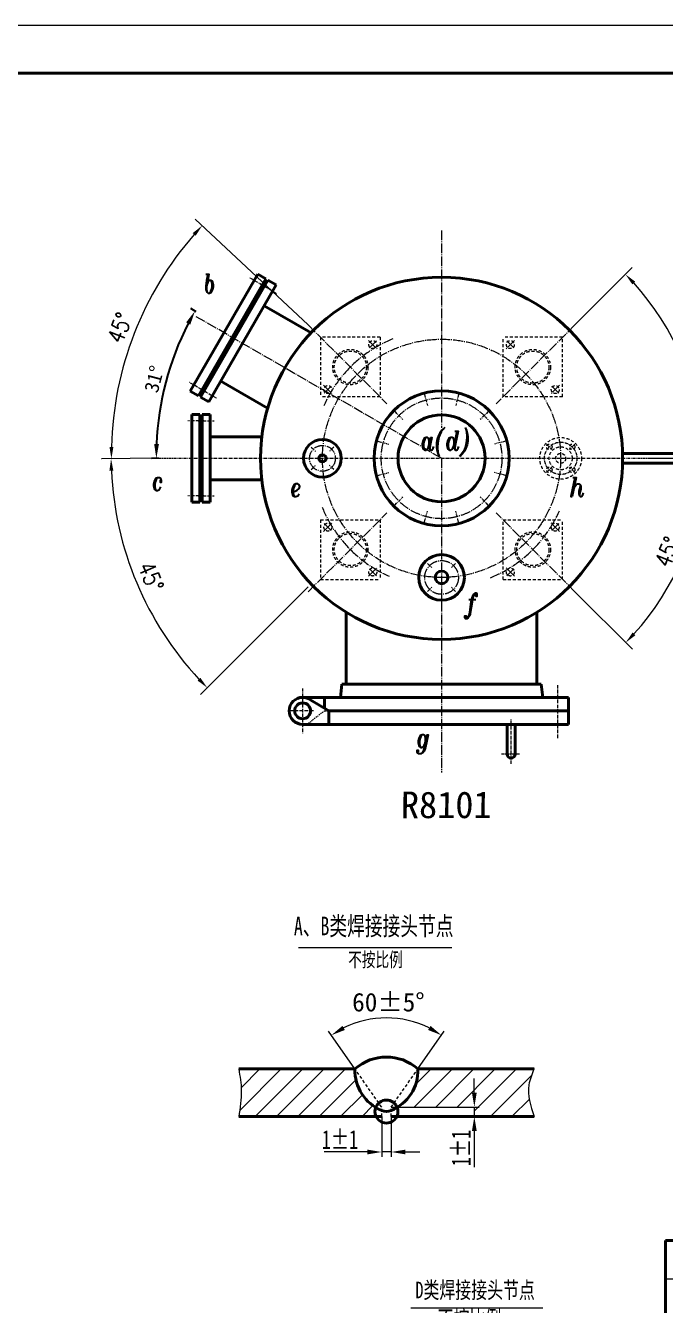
# Model space of a CAD drawing. Extents: x 588 to 10164, y -1551 to 4163.
# Drawn here: x 6272 to 7884, y 940 to 4163 of the extents above; entities that cross this region are included whole.
import ezdxf
from ezdxf.enums import TextEntityAlignment as Align

# ---------------------------------------------------------------- set-up
doc = ezdxf.new("R2010")
doc.units = 0
doc.header["$LTSCALE"] = 10
doc.header["$PDMODE"] = 1
for name, pattern in [('JXX-L', [2.9499999999999997, 1.9, -0.25, 0.15, -0.25, 0.15, -0.25]), ('XX-L', [1.25, 0.75, -0.5]), ('XX-S', [0.5, 0.3, -0.2]), ('ZXX-L', [3.28, 2.5, -0.3, 0.18, -0.3]), ('ZXX-S', [1.2699999999999998, 0.75, -0.2, 0.12, -0.2])]:
    doc.linetypes.add(name, pattern=pattern)
doc.layers.get('Defpoints').update_dxf_attribs({"linetype": 'CONTINUOUS'})
for name, color, linetype, lineweight in [('A 粗实线', 1, 'CONTINUOUS', 40), ('B 细实线', 7, 'CONTINUOUS', 18), ('C 文 字', 2, 'CONTINUOUS', 20), ('D 短中心线', 3, 'ZXX-S', 18), ('E 长中心线', 3, 'ZXX-L', 18), ('F 短虚线', 6, 'XX-S', 20), ('G 长虚线', 6, 'XX-L', 20), ('I 长双点线', 3, 'JXX-L', 18), ('J 标注尺寸', 2, 'CONTINUOUS', 18)]:
    doc.layers.add(name, color=color, linetype=linetype, lineweight=lineweight)
doc.styles.add('ITALICT', font='ITALICT.shx', dxfattribs={"width": 0.7})
doc.styles.get("Standard").update_dxf_attribs({"font": 'SIMFANG.TTF'})
doc.styles.add('style2', font='SIMFANG.TTF', dxfattribs={"width": 0.7})
doc.styles.add('TH_GBDIM', font='romans.shx', dxfattribs={"width": 0.8, "bigfont": 'gbcbig.shx'})
doc.styles.add('标题中文', font='SIMFANG.TTF', dxfattribs={"width": 0.7})
doc.dimstyles.new('MaRu', dxfattribs={"dimscale": 12, "dimtxt": 3.5, "dimasz": 2.5, "dimexe": 2, "dimexo": 0, "dimgap": 1.5, "dimtad": 1, "dimdec": 1, "dimzin": 0, "dimdsep": 46, "dimtxsty": 'TH_GBDIM', "dimcen": 2.5, "dimclrd": 130, "dimclre": 130, "dimclrt": 3, "dimadec": 0, "dimazin": 0, "dimtfac": 0.714286, "dimtdec": 1, "dimtmove": 0, "dimatfit": 3, "dimfxl": 0, "dimtolj": 1, "dimtzin": 0, "dimlwd": -1, "dimlwe": -1, "dimarcsym": 0})
doc.dimstyles.new('通用标注4.0', dxfattribs={"dimscale": 12, "dimtxt": 3, "dimasz": 3, "dimexe": 1, "dimexo": 0, "dimgap": 1, "dimtad": 1, "dimdec": 0, "dimzin": 0, "dimdsep": 46, "dimtxsty": 'Standard', "dimcen": 0, "dimadec": 0, "dimazin": 0, "dimtfac": 0.375, "dimtdec": 0, "dimtmove": 2, "dimatfit": 3, "dimfxl": 0, "dimtzin": 0, "dimarcsym": 0})

# ---------------------------------------------------------------- blocks, each defined once
blk = doc.blocks.new('*D23')
at = {"layer": 'Defpoints', "color": 0}
for p in [(3237.529882554551, 4833.701037508146), (3244.866875172898, 4832.923096402701), (3234.866875172898, 4816.319008281709), (3242.866875172898, 4808.319008281709), (3244.866875172898, 4806.319008281708)]:
    blk.add_point(p, dxfattribs=at)
at = {"layer": 'J 标注尺寸', "color": 0, "lineweight": -2}
for p, q in [((3244.866875172898, 4832.923096402701), (3244.866875172899, 4835.666970911132)), ((3234.866875172898, 4816.319008281709), (3224.114731783625, 4827.071151670984))]:
    blk.add_line(p, q, dxfattribs=at)
for start, end in [(89.99999999999905, 134.9999999999966), (77.86737145388587, 83.93368572694246), (141.0663142730532, 147.1326285461097)]:
    blk.add_arc((3244.866875172898, 4806.319008281709), 28.34796262942333, start, end, dxfattribs=at)
at = {"layer": 'J 标注尺寸', "color": 0}
for points in [[(3247.836215487091, 4834.008929804123), (3247.889129342651, 4835.00752888478), (3244.866875172899, 4834.666970911132)], [(3222.443971294357, 4824.46779932445), (3223.187503222061, 4823.799098888917), (3224.821838564812, 4826.364044889798)]]:
    blk.add_solid(points, dxfattribs=at)
at = {"layer": 'J 标注尺寸', "color": 0, "insert": (3232.870529236219, 4835.280749340962), "char_height": 4, "attachment_point": 5, "rotation": 22.499999999999368, "style": 'style2'}
blk.add_mtext('{\\f仿宋_GB2312|b0|i0|c134|p49;50°±5°}', dxfattribs=at)
blk = doc.blocks.new('*D22')
at = {"layer": 'Defpoints', "color": 0}
for p in [(3244.866875172898, 4823.321083663805), (3258.347866930999, 4823.321083663805), (3234.866875172899, 4816.319008281709)]:
    blk.add_point(p, dxfattribs=at)
at = {"layer": 'J 标注尺寸', "color": 0, "lineweight": -2}
for p, q in [((3258.347866930999, 4826.321083663805), (3258.347866930999, 4829.321083663805)), ((3244.866875172898, 4823.321083663805), (3259.347866930999, 4823.321083663805)), ((3258.347866930999, 4816.319008281709), (3258.347866930999, 4823.321083663805)), ((3234.866875172899, 4816.319008281709), (3259.347866930999, 4816.319008281709)), ((3258.347866930999, 4813.319008281709), (3258.347866930999, 4810.319008281709))]:
    blk.add_line(p, q, dxfattribs=at)
at = {"layer": 'J 标注尺寸', "color": 0}
for points in [[(3257.847866930999, 4826.321083663805), (3258.847866930999, 4826.321083663805), (3258.347866930999, 4823.321083663805)], [(3257.847866930999, 4813.319008281709), (3258.847866930999, 4813.319008281709), (3258.347866930999, 4816.319008281709)]]:
    blk.add_solid(points, dxfattribs=at)
at = {"layer": 'J 标注尺寸', "color": 0, "insert": (3255.347866930998, 4819.820045972758), "char_height": 4, "attachment_point": 5, "rotation": 90, "style": 'style2'}
blk.add_mtext('6', dxfattribs=at)
blk = doc.blocks.new('*D65')
at = {"layer": 'C 文 字', "color": 0, "lineweight": -2}
for p, q in [((6702.107410274001, 3442.671728508459), (6688.547117051244, 3450.500767450908)), ((6607.106498584224, 3073.450115252414), (6589.512319073952, 3073.27203268568))]:
    blk.add_line(p, q, dxfattribs=at)
blk.add_arc((7328.962953848635, 3080.756511682636), 727.4885115365461, 152.835589217325, 177.7443202382138, dxfattribs=at)
at = {"layer": 'C 文 字', "color": 0}
for points in [[(6676.447542675096, 3415.758544692696), (6686.985121905953, 3410.017514823985), (6698.939421896657, 3444.500767450908)], [(6608.037502875437, 3109.301897204028), (6596.038785995323, 3109.477377205371), (6601.511704431352, 3073.393486564358)]]:
    blk.add_solid(points, dxfattribs=at)
at = {"layer": 'Defpoints', "color": 0}
for p in [(6702.107410274001, 3442.671728508459), (6644.511811387563, 3327.26445881902), (6607.106498584224, 3073.450115252414), (7319.969586435053, 3085.948834779788), (7841.953452145975, 3085.948834779788)]:
    blk.add_point(p, dxfattribs=at)
at = {"layer": 'C 文 字', "color": 0, "insert": (6596.302455180165, 3273.103694663624), "char_height": 36, "attachment_point": 5, "rotation": 75.28995472776943}
blk.add_mtext('31°', dxfattribs=at)
blk = doc.blocks.new('*D102')
at = {"layer": 'Defpoints', "color": 0}
for p in [(7655.78219327762, 3409.261441622379), (7952.879643228677, 3243.036573379183), (7457.472264804685, 3210.951513149445), (6606.979990607369, 3073.44883477979), (7841.953452145978, 3073.448834779789)]:
    blk.add_point(p, dxfattribs=at)
at = {"layer": 'J 标注尺寸', "color": 130}
for p, q in [((7655.78219327762, 3409.261441622379), (7800.262467377762, 3553.741715722521)), ((7841.953452145978, 3073.448834779789), (7999.206292575486, 3073.448834779789))]:
    blk.add_line(p, q, dxfattribs=at)
blk.add_arc((7319.969586435031, 3073.44883477979), 655.2367061404561, 2.623515347329048, 42.376484652671, dxfattribs=at)
for points in [[(7800.398381186283, 3511.624215589844), (7807.629470253753, 3518.531555953421), (7783.291904629285, 3536.771152974044)], [(7979.518207526728, 3103.555435209816), (7969.520828200707, 3103.326510305892), (7975.206292575487, 3073.448834779789)]]:
    blk.add_solid(points, dxfattribs=at)
at = {"layer": 'J 标注尺寸', "color": 3, "insert": (7962.43060397368, 3339.564901540318), "char_height": 42, "attachment_point": 5, "rotation": 292.5000000000001, "style": 'TH_GBDIM'}
blk.add_mtext('\\A1;45°', dxfattribs=at)
blk = doc.blocks.new('*D103')
at = {"layer": 'Defpoints', "color": 0}
for p in [(6606.97999060737, 3073.44883477979), (7841.953452145978, 3073.44883477979), (7457.472264804715, 2935.946156410167), (7888.165374598588, 2745.400843531184), (7655.782193277648, 2737.636227937234)]:
    blk.add_point(p, dxfattribs=at)
at = {"layer": 'J 标注尺寸', "color": 130}
for p, q in [((7841.953452145978, 3073.44883477979), (8000.065568932304, 3073.448834779788)), ((7655.782193277648, 2737.636227937234), (7800.870067516598, 2592.548353698283))]:
    blk.add_line(p, q, dxfattribs=at)
blk.add_arc((7319.969586435092, 3073.44883477979), 656.0959824972127, 317.6200787801921, 357.3799212198079, dxfattribs=at)
for points in [[(7970.381000582778, 3043.570988761718), (7980.378386769695, 3043.342363676361), (7976.065568932303, 3073.448834779789)], [(7808.237617381793, 2627.757783582749), (7801.006735466679, 2634.665340801454), (7783.899504768121, 2609.518916446761)]]:
    blk.add_solid(points, dxfattribs=at)
at = {"layer": 'J 标注尺寸', "color": 3, "insert": (7889.02200024178, 2837.739607279912), "char_height": 42, "attachment_point": 5, "rotation": 67.50000000000013, "style": 'TH_GBDIM'}
blk.add_mtext('\\A1;45°', dxfattribs=at)
blk = doc.blocks.new('*D104')
at = {"layer": 'Defpoints', "color": 0}
for p in [(6591.236070040129, 3485.560301230164), (6984.156979592473, 3409.26144162235), (7182.466908065408, 3223.451513149417), (6606.979990607369, 3073.448834779789), (7841.953452145977, 3085.948834779789)]:
    blk.add_point(p, dxfattribs=at)
at = {"layer": 'J 标注尺寸', "color": 130}
for p, q in [((6984.156979592473, 3409.26144162235), (6699.47082590557, 3676.003073073331)), ((6606.979990607369, 3073.448834779789), (6464.247199050299, 3072.004139853116))]:
    blk.add_line(p, q, dxfattribs=at)
blk.add_arc((7334.699467819538, 3080.814574812631), 846.496855806896, 138.8945362392011, 178.5492304977408, dxfattribs=at)
for points in [[(6693.154831582038, 3640.694960299451), (6700.572155284095, 3633.988000548648), (6716.984372685476, 3659.593451530222)], [(6493.47381381015, 3102.208183213791), (6483.474102585016, 3102.284179357954), (6488.245969765096, 3072.24704761047)]]:
    blk.add_solid(points, dxfattribs=at)
at = {"layer": 'J 标注尺寸', "color": 3, "insert": (6509.56702241765, 3402.157272238597), "char_height": 42, "attachment_point": 5, "rotation": 68.72188336847094, "style": 'TH_GBDIM'}
blk.add_mtext('\\A1;45%%d', dxfattribs=at)
blk = doc.blocks.new('*D105')
at = {"layer": 'Defpoints', "color": 0}
for p in [(6606.97999060737, 3073.44883477979), (7841.953452145979, 3085.94883477979), (7182.466908065436, 2948.446156410139), (6517.078060355937, 2861.129018573163), (6984.156979592504, 2750.136227937206)]:
    blk.add_point(p, dxfattribs=at)
at = {"layer": 'J 标注尺寸', "color": 130}
for p, q in [((6606.97999060737, 3073.44883477979), (6463.472590838114, 3071.996299520546)), ((6984.156979592504, 2750.136227937206), (6712.740643054648, 2478.719891399349))]:
    blk.add_line(p, q, dxfattribs=at)
blk.add_arc((7314.632212228881, 3080.611460573585), 827.2032202042257, 182.6579569743459, 222.921952481193, dxfattribs=at)
for points in [[(6483.320916042558, 3042.109922486097), (6493.316924381, 3042.392442039053), (6487.471361552912, 3072.2392072779)], [(6712.485221445204, 2520.755678321981), (6705.287093840501, 2513.81399560189), (6729.711205803126, 2495.690454147826)]]:
    blk.add_solid(points, dxfattribs=at)
at = {"layer": 'J 标注尺寸', "color": 3, "insert": (6587.963167865841, 2775.297824610796), "char_height": 42, "attachment_point": 5, "rotation": 292.78995472776944, "style": 'TH_GBDIM'}
blk.add_mtext('\\A1;45%%d', dxfattribs=at)
blk = doc.blocks.new('D类焊接接头节点')
at = {"layer": 'J 标注尺寸'}
h = blk.add_hatch(dxfattribs=at)
h.set_pattern_fill('ANSI31', color=256, angle=90, style=0)
h.set_pattern_definition([(135, (-3239.866875172898, -4819.820045972758), (-2.245064030267288, -2.245064030267288), [])])
h.paths.add_polyline_path([(9.5, 17.6751788846459), (5, 17.6751788846459), (5, -13.50103769104862), (9.5, -13.50103769104862)])
h = blk.add_hatch(dxfattribs=at)
h.set_pattern_fill('ANSI31', color=256, style=0)
h.set_pattern_definition([(45, (-3239.866875172898, -4819.820045972758), (-2.245064030267288, 2.245064030267288), [])])
h.paths.add_polyline_path([(-29.53674107769621, -3.501037691048623), (-29.53674107769621, -13.50103769104862), (-16.05367463827133, -13.50103769104862), (-16.05367463827133, -11.50103769104862), (3.000000000000455, -11.50103769104862), (-4.999999999999544, -3.501037691048623)])
h.paths.add_polyline_path([(3, -13.50103769104862), (3, -11.50103769104862), (-16.05367463827133, -11.50103769104862), (-16.05367463827133, -13.50103769104862)])
at = {"layer": 'A 粗实线'}
for p, q in [((5, 17.6751788846459), (20.46345910245145, 17.6751788846459)), ((5, -13.50103769104862), (5, 17.6751788846459)), ((9.5, -13.50103769104862), (9.5, 17.6751788846459)), ((-4.999999999999545, -3.501037691048623), (5, 3.501037691047713)), ((-29.53674107769621, -3.501037691048623), (-29.53674107769621, -27.88196099332527)), ((-29.53674107769621, -3.501037691048623), (-4.999999999999545, -3.501037691048623)), ((3.000000000000455, -11.50103769104862), (-4.999999999999545, -3.501037691048623)), ((3, -13.50103769104862), (3, -11.50103769104862)), ((-29.53674107769621, -13.50103769104862), (5, -13.50103769104862)), ((5, -13.50103769104862), (20.46345910245145, -13.50103769104862))]:
    blk.add_line(p, q, dxfattribs=at)
at = {"layer": 'I 长双点线'}
for p, q in [((20.46345910245145, -27.88196099332527), (20.46345910245145, 17.6751788846459)), ((-29.53674107769621, -27.88196099332527), (20.46345910245191, -27.88196099332527))]:
    blk.add_line(p, q, dxfattribs=at)
at = {"layer": 'J 标注尺寸'}
for p, q in [((-17.09550206171116, 44.44535657877896), (10.60261358208663, 44.44535657877896)), ((-16.05367463827133, -8.501037691048623), (-16.05367463827133, -5.501037691048623)), ((3.000000000000455, -11.50103769104862), (-17.05367463827133, -11.50103769104862)), ((-16.05367463827133, -11.50103769104862), (-16.05367463827133, -13.50103769104862)), ((3.000000000000455, -13.50103769104862), (-17.05367463827133, -13.50103769104862)), ((3, -13.50103769104862), (3, -22.4067950646695)), ((5, -13.50103769104862), (5, -22.4067950646695)), ((-16.05367463827133, -16.50103769104862), (-16.05367463827133, -19.50103769104862)), ((0, -21.4067950646695), (-6.736571717381594, -21.4067950646695)), ((5, -21.4067950646695), (3, -21.4067950646695)), ((8, -21.4067950646695), (11, -21.4067950646695))]:
    blk.add_line(p, q, dxfattribs=at)
for points in [[(-16.55367463827133, -8.501037691048623), (-15.55367463827133, -8.501037691048623), (-16.05367463827133, -11.50103769104862)], [(-16.55367463827133, -16.50103769104862), (-15.55367463827133, -16.50103769104862), (-16.05367463827133, -13.50103769104862)], [(0, -20.9067950646695), (0, -21.9067950646695), (3, -21.4067950646695)], [(8, -20.9067950646695), (8, -21.9067950646695), (5, -21.4067950646695)]]:
    blk.add_solid(points, dxfattribs=at)
at = {"layer": 'J 标注尺寸', "char_height": 3.5, "width": 51, "attachment_point": 1, "style": 'style2'}
for s, insert in [('D{\\f仿宋_GB2312|b0|i0|c134|p49;类焊接接头节点}', (-16.14644854581275, 49.94362858592831)), ('{\\f仿宋_GB2312|b0|i0|c134|p49;不按比例}', (-11.5092115260486, 43.93366311076716))]:
    blk.add_mtext(s, dxfattribs=dict(at, insert=insert))
at = {"layer": 'J 标注尺寸', "insert": (-20.55367463827179, -18.07682058142836), "char_height": 4, "attachment_point": 5, "rotation": 90, "style": 'style2'}
blk.add_mtext('{\\f仿宋_GB2312|b0|i0|c134|p49;1±1}', dxfattribs=at)
at = {"layer": 'J 标注尺寸', "insert": (-3.407385127946327, -18.11277421253726), "char_height": 4, "attachment_point": 5, "style": 'style2'}
blk.add_mtext('{\\f仿宋_GB2312|b0|i0|c134|p49;1±1}', dxfattribs=at)
at = {"layer": 'J 标注尺寸'}
dim = blk.add_angular_dim_2l(base=(-2.336992618347722, 13.8809915353886), line1=((5, -13.50103769104862), (5, 13.10305042994332)), line2=((3.000000000000455, -11.50103769104862), (-4.999999999999545, -3.501037691048623)), text='{\\f仿宋_GB2312|b0|i0|c134|p49;50°±5°}', dimstyle='通用标注4.0', dxfattribs=at)
dim.commit()
dim.dimension.update_dxf_attribs({"geometry": '*D23', "text_midpoint": (-6.996345936679973, 15.46070336820412), "insert": (-3239.866875172898, -4819.820045972758)})
dim = blk.add_linear_dim(base=(18.48099175810057, 3.501037691047713), p1=(-4.999999999999545, -3.501037691048623), p2=(5, 3.501037691047713), angle=90, text='6', dimstyle='通用标注4.0', dxfattribs=at)
dim.commit()
dim.dimension.update_dxf_attribs({"geometry": '*D22', "text_midpoint": (15.48099175810012, 0), "insert": (-3239.866875172898, -4819.820045972758)})

msp = doc.modelspace()

# ---------------------------------------------------------------- hatches: boundary and pattern name
at = {"layer": 'J 标注尺寸'}
h = msp.add_hatch(dxfattribs=at)
h.set_pattern_fill('ANSI31', color=256, style=0)
h.set_pattern_definition([(44.99999999999999, (-29464.57796645379, -47992.47048516866), (-26.94076836320745, 26.94076836320746), [])])
edge = h.paths.add_edge_path()
edge.add_ellipse((7181.107923923147, 1428.238285331136), major_axis=(-20.45270092038558, 20.45270092038558), ratio=0.9999999999999959, start_angle=45.000000000000114, end_angle=71.15294256729902, ccw=False)
edge.add_ellipse((7181.107923923147, 1428.238285331136), major_axis=(-20.4527009203833, 20.4527009203833), ratio=0.9999999999999375, start_angle=23.989663141268124, end_angle=45.00000000000182, ccw=False)
edge.add_ellipse((7210.544296782041, 1531.541774430841), major_axis=(-76.88229162723322, 76.8822916272332), ratio=0.9999999999999961, start_angle=42.91935054736609, end_angle=103.7298607532781, ccw=False)
edge.add_line((7101.888000255002, 1535.489274492659), (6809.107923923147, 1535.489274492659))
edge.add_spline(control_points=[(6809.107923923147, 1535.489274492659), (6812.139414402102, 1517.41272236221), (6818.836032391518, 1477.481287635998), (6812.548923122819, 1437.416915236522), (6809.107923923147, 1415.489274492659)], knot_values=[0, 0, 0, 0, 4.553085131909655, 10.0578484456397, 10.0578484456397, 10.0578484456397, 10.0578484456397], degree=3, periodic=0)
edge.add_line((6809.107923923147, 1415.489274492659), (7155.144706238933, 1415.489274492659))
edge = h.paths.add_edge_path()
edge.add_line((7402.487868578885, 1439.489274492659), (7402.487868578885, 1415.489274492659))
edge.add_line((7402.487868578885, 1415.489274492659), (7414.487868578885, 1415.489274492659))
edge.add_line((7414.487868578885, 1415.489274492659), (7553.107923923147, 1415.489274492659))
edge.add_spline(control_points=[(7553.107923923147, 1415.489274492659), (7544.545668837377, 1442.400949520515), (7531.502239951408, 1483.397219301261), (7547.583186690396, 1522.168940953435), (7553.107923923147, 1535.489274492659)], knot_values=[0, 0, 0, 0, 6.737565344485811, 10.26376270678672, 10.26376270678672, 10.26376270678672, 10.26376270678672], degree=3, periodic=0)
edge.add_line((7553.107923923147, 1535.489274492659), (7260.327847591291, 1535.489274492659))
edge.add_ellipse((7151.671551064253, 1531.541774430841), major_axis=(-76.88229162723317, 76.88229162723317), ratio=0.999999999999994, start_angle=167.1528708974301, end_angle=227.0806494526342, ccw=False)
edge.add_line((7209.534412960645, 1439.489274492659), (7402.487868578885, 1439.489274492659))

# ---------------------------------------------------------------- linework, layer by layer
at = {"layer": 'A 粗实线'}
for p, q in [((6856.775505839506, 3537.173153423144), (6686.775505839506, 3242.724516136434)), ((6877.560115530331, 3525.173153423144), (6707.560115530331, 3230.724516136432)), ((6882.756267953039, 3522.173153423144), (6712.756267953039, 3227.724516136432)), ((6856.775505839506, 3537.173153423144), (6877.560115530331, 3525.173153423144)), ((6903.540877643864, 3510.173153423144), (6882.756267953039, 3522.173153423144)), ((6862.158191741685, 3492.496238886903), (6728.158191741685, 3260.401430672675)), ((6862.158191741685, 3492.496238886903), (6728.158191741685, 3260.401430672675)), ((6903.540877643864, 3510.173153423144), (6733.540877643864, 3215.724516136432)), ((6859.560115530331, 3493.996238886903), (6862.158191741685, 3492.496238886903)), ((6864.756267953039, 3490.996238886903), (6862.158191741685, 3492.496238886903)), ((6873.290877643864, 3457.778616494186), (6991.366860476309, 3389.607416021041)), ((6728.158191741685, 3260.401430672675), (6725.560115530331, 3261.901430672675)), ((6728.158191741685, 3260.401430672675), (6730.756267953039, 3258.901430672675)), ((6763.790877643868, 3268.119053065395), (6881.866860476309, 3199.947852592246)), ((6707.560115530331, 3230.724516136432), (6686.775505839506, 3242.724516136434)), ((6712.756267953039, 3227.724516136432), (6733.540877643864, 3215.724516136432)), ((6690.969586435059, 3183.448834779789), (6690.969586435059, 2963.448834779789)), ((6690.969586435059, 3183.448834779789), (6710.969586435059, 3183.448834779789)), ((6710.969586435059, 3183.448834779789), (6710.969586435059, 2963.448834779789)), ((6716.969586435059, 3183.448834779789), (6716.969586435059, 2963.448834779789)), ((6736.969586435059, 3183.448834779789), (6716.969586435059, 3183.448834779789)), ((6736.969586435059, 3183.448834779789), (6736.969586435059, 2963.448834779789)), ((6710.969586435059, 3152.448834779789), (6713.969586435059, 3152.448834779789)), ((6716.969586435059, 3152.448834779789), (6713.969586435059, 3152.448834779789)), ((6713.969586435059, 3152.448834779789), (6713.969586435059, 2994.448834779789)), ((6713.969586435059, 3152.448834779789), (6713.969586435059, 2994.448834779789)), ((6736.969586435058, 3127.448834779789), (6867.178243761632, 3127.448834779789)), ((7906.970166145372, 3085.948834779789), (7775.799385924573, 3085.948834779789)), ((7906.970166145371, 3060.948834779789), (7775.798227483421, 3060.948834779789)), ((6736.969586435058, 3019.448834779789), (6867.178243761632, 3019.448834779789)), ((6713.969586435059, 2994.448834779789), (6710.969586435059, 2994.448834779789)), ((6713.969586435059, 2994.448834779789), (6716.969586435059, 2994.448834779789)), ((6710.969586435059, 2963.448834779789), (6690.969586435059, 2963.448834779789)), ((6716.969586435059, 2963.448834779789), (6736.969586435059, 2963.448834779789)), ((7079.969586435055, 2504.448834779789), (7079.969586435055, 2685.716968666104)), ((7559.969586435055, 2504.448834779789), (7559.969586435055, 2685.716968666104)), ((7064.969586435055, 2471.448834779789), (7069.021476944851, 2504.448834779789)), ((7069.021476944851, 2504.448834779789), (7319.969586435055, 2504.448834779789)), ((7570.917695925259, 2504.448834779789), (7319.969586435055, 2504.448834779789)), ((7574.969586435055, 2471.448834779789), (7570.917695925259, 2504.448834779789)), ((6969.969586435055, 2471.448834779785), (7319.969586435055, 2471.448834779789)), ((7035.732009749635, 2437.448834779789), (6990.282124864266, 2464.714211772633)), ((7025.393620001946, 2471.448834779785), (7025.393620001946, 2443.650832753614)), ((7639.969586435055, 2471.448834779789), (7319.969586435055, 2471.448834779789)), ((7639.969586435055, 2403.448834779785), (7639.969586435055, 2471.448834779789)), ((7035.732009749635, 2437.448834779789), (7035.732009749635, 2403.448834779785)), ((7035.732009749635, 2437.448834779785), (7319.969586435055, 2437.448834779789)), ((7639.969586435055, 2437.448834779789), (7319.969586435055, 2437.448834779789)), ((6969.969586435055, 2403.448834779785), (7319.969586435055, 2403.448834779785)), ((7639.969586435055, 2403.448834779785), (7319.969586435055, 2403.448834779785)), ((7484.969586435055, 2328.448834779785), (7484.969586435055, 2403.448834779785)), ((7504.969586435055, 2328.448834779785), (7504.969586435055, 2403.448834779785)), ((6809.107923923147, 1535.489274492659), (7101.888000255002, 1535.489274492659)), ((7553.107923923147, 1535.489274492659), (7260.327847591291, 1535.489274492659)), ((6809.107923923147, 1415.489274492659), (7169.107923923147, 1415.489274492659)), ((7553.107923923147, 1415.489274492659), (7193.107923923147, 1415.489274492659)), ((7883.768479369672, 1103.301670866929), (7883.768479369679, -96.69832913307118)), ((7883.768479369679, 1103.301670866929), (10043.76847936968, 1103.301670866929))]:
    msp.add_line(p, q, dxfattribs=at)
at = {"layer": 'A 粗实线', "color": 5}
msp.add_lwpolyline([(3335.768479369687, -756.6983291330712), (10043.76847936969, -756.6983291330712), (10043.76847936969, 4043.301670866929), (3335.768479369687, 4043.301670866929)], close=True, dxfattribs=at)
at = {"layer": 'A 粗实线'}
for centre, radius in [((7319.969586435055, 3073.448834779789), 456), ((7319.969586435055, 3073.448834779789), 170), ((7319.969586435055, 3073.448834779789), 109.5), ((7019.969586435055, 3073.448834779789), 47.5), ((7019.969586435055, 3073.448834779789), 9), ((7319.969586435055, 2773.448834779789), 57.5), ((7319.969586435055, 2773.448834779789), 16), ((6969.969586435055, 2437.448834779788), 20)]:
    msp.add_circle(centre, radius, dxfattribs=at)
for centre, radius, start, end in [((6969.969586435055, 2437.448834779788), 34.00000000000091, 90, 270), ((6969.969586435055, 2437.448834779788), 34.00000000000091, 53.31411556931173, 90), ((7494.969586435055, 2328.448834779784), 10, 180, 0)]:
    msp.add_arc(centre, radius, start, end, dxfattribs=at)
for centre, major_axis, ratio, start_param, end_param in [((7181.107923923147, 1446.724622682953), (84.12775914311838, 84.12775914311837), 0.9999999999999966, 0.05675804782511448, 1.514038278969776), ((7210.544296782041, 1531.541774430841), (76.88229162723316, 76.88229162723316), 0.999999999999992, 2.319880306664808, 3.53600363169163), ((7151.671551064253, 1531.541774430841), (-76.88229162723323, 76.88229162723324), 0.9999999999999885, 2.747181675487955, 3.963305000514779), ((7181.107923923147, 1428.238285331136), (20.45270092038518, 20.45270092038518), 0.9999999999999967, 5.497787143782136, 11.78097245096172), ((7181.107923923147, 1455.520055394406), (-19.29112461450853, 19.29112461450854), 0.9999999999999998, 1.900758218307584, 2.811630762077106)]:
    msp.add_ellipse(centre, major_axis=major_axis, ratio=ratio, start_param=start_param, end_param=end_param, dxfattribs=at)
at = {"layer": 'B 细实线'}
msp.add_line((7883.768479369679, 1007.301670866929), (10043.76847936968, 1007.301670866929), dxfattribs=at)
msp.add_lwpolyline([(3035.768479369687, -876.6983291330712), (10163.76847936969, -876.6983291330712), (10163.76847936969, 4163.301670866929), (3035.768479369687, 4163.301670866929)], close=True, dxfattribs=at)
at = {"layer": 'D 短中心线'}
for p, q in [((6878.952420375744, 3503.584696155023), (6837.38320099409, 3527.584696155023)), ((6863.363963107623, 3512.584696155023), (6904.933182489277, 3488.584696155023)), ((6726.952420375744, 3240.312973404554), (6685.38320099409, 3264.312973404554)), ((6711.363963107623, 3249.312973404554), (6752.933182489277, 3225.312973404552)), ((7276.933027885448, 3234.063457869832), (7284.325155273496, 3206.475662881623)), ((7363.006144984663, 3234.063457869835), (7355.614017596615, 3206.475662881625)), ((7202.391521894618, 3191.026899320224), (7222.587189494782, 3170.831231720063)), ((7437.547650975489, 3191.026899320226), (7417.351983375328, 3170.831231720063)), ((6720.969586435059, 3167.948834779789), (6680.969586435059, 3167.948834779789)), ((6706.969586435059, 3167.948834779789), (6746.969586435059, 3167.948834779789)), ((6991.685315187592, 3101.733106027252), (7002.29191690539, 3091.126504309454)), ((7048.253857682518, 3101.733106027254), (7037.647255964716, 3091.126504309455)), ((7159.35496334501, 3116.485393329396), (7186.942758333223, 3109.09326594135)), ((7480.5842095251, 3116.485393329396), (7452.996414536888, 3109.09326594135)), ((7584.525859028079, 3108.892562186765), (7597.784111175327, 3095.634310039517)), ((7655.413313842031, 3108.892562186765), (7642.155061694783, 3095.634310039517)), ((6606.809790096887, 3073.448834779789), (7959.678773924155, 3073.448834779789)), ((6991.685315187592, 3045.164563532326), (7002.291916905394, 3055.771165250124)), ((7048.253857682518, 3045.164563532328), (7037.64725596472, 3055.771165250126)), ((7159.35496334501, 3030.412276230183), (7186.942758333223, 3037.804403618229)), ((7480.584209525096, 3030.412276230185), (7452.996414536888, 3037.804403618229)), ((7584.525859028079, 3038.005107372813), (7597.784111175327, 3051.26335952006)), ((7655.413313842031, 3038.005107372813), (7642.155061694783, 3051.26335952006)), ((6720.969586435059, 2978.948834779789), (6680.969586435059, 2978.948834779789)), ((6706.969586435059, 2978.948834779789), (6746.969586435059, 2978.948834779789)), ((7202.391521894618, 2955.870770239351), (7222.587189494779, 2976.066437839516)), ((7437.547650975493, 2955.870770239353), (7417.351983375328, 2976.066437839516)), ((7276.933027885448, 2912.834211689746), (7284.325155273496, 2940.422006677954)), ((7363.006144984663, 2912.834211689746), (7355.614017596615, 2940.422006677954)), ((7284.614247375729, 2808.804173839115), (7295.220849093531, 2798.197572121317)), ((7355.324925494381, 2808.804173839113), (7344.718323776583, 2798.197572121315)), ((7284.614247375729, 2738.093495720463), (7295.220849093527, 2748.700097438261)), ((7355.324925494381, 2738.093495720463), (7344.718323776583, 2748.700097438261)), ((6969.969586435055, 2493.527530682135), (6969.969586435055, 2379.867848293023)), ((7612.469586435055, 2368.478970507309), (7612.469586435055, 2502.119378527688)), ((6996.993346055603, 2437.448834779789), (6932.329117677466, 2437.448834779789)), ((7494.969586435055, 2303.705921666973), (7494.969586435055, 2416.20836170738)), ((7516.378201633074, 2328.448834779785), (7470.743924625688, 2328.448834779785)), ((7494.969586435055, 2306.406447014571), (7494.969586435055, 2306.464109533132))]:
    msp.add_line(p, q, dxfattribs=at)
msp.add_circle((7619.969586435055, 3073.448834779789), 40.75, dxfattribs=at)
at = {"layer": 'E 长中心线'}
for p, q in [((7319.969586435055, 3647.646026796283), (7319.969586435055, 3150.28495642692)), ((7319.969586435055, 3073.448834779789), (6702.107410274003, 3430.17172850846)), ((6984.156979592473, 3409.26144162235), (7182.466908065407, 3210.951513149417)), ((7655.782193277618, 3409.261441622378), (7457.472264804685, 3210.951513149445)), ((7135.983886549086, 3370.571619655653), (7157.472963539667, 3349.082542665075)), ((7155.944153796914, 3369.042809912902), (7137.51269629184, 3350.611352407828)), ((7503.955286321071, 3370.571619655608), (7482.466209330491, 3349.082542665029)), ((7483.995019073242, 3369.042809912853), (7502.426476578318, 3350.611352407783)), ((7022.846801559243, 3257.434534665803), (7044.335878549822, 3235.945457675223)), ((7024.375611301997, 3237.474267417974), (7042.807068807067, 3255.90572492305)), ((7617.092371310921, 3257.434534665765), (7595.603294320344, 3235.945457675184)), ((7615.56356156817, 3237.474267417937), (7597.132104063096, 3255.90572492301)), ((7319.969586435055, 3073.448834779789), (7319.969586435055, 2281.923862900971)), ((6984.156979592502, 2737.636227937205), (7182.466908065434, 2935.946156410138)), ((7655.782193277647, 2737.636227937233), (7457.472264804713, 2935.946156410166)), ((7022.846801559198, 2889.463134893818), (7044.335878549776, 2910.9522118844)), ((7024.375611301949, 2909.423402141647), (7042.807068807023, 2890.991944636573)), ((7617.092371310877, 2889.46313489378), (7595.603294320297, 2910.95221188436)), ((7615.563561568122, 2909.423402141609), (7597.132104063052, 2890.991944636533)), ((7135.983886549048, 2776.326049903975), (7157.472963539628, 2797.815126894555)), ((7155.944153796877, 2777.85485964673), (7137.512696291801, 2796.2863171518)), ((7503.955286321034, 2776.32604990393), (7482.466209330452, 2797.815126894508)), ((7483.995019073205, 2777.854859646681), (7502.426476578279, 2796.286317151755))]:
    msp.add_line(p, q, dxfattribs=at)
for centre, radius in [((7319.969586435055, 3073.448834779789), 300), ((7319.969586435055, 3073.448834779789), 152), ((7019.969586435055, 3073.448834779789), 32.5), ((7319.969586435055, 2773.448834779789), 42.5)]:
    msp.add_circle(centre, radius, dxfattribs=at)
for centre, start, end in [((7319.969586435056, 3073.448834779796), 112.2250997823543, 155.9930891423337), ((7319.969586435055, 3073.448834779789), 202.2250997823544, 245.9930891423338), ((7319.969586435062, 3073.448834779787), 292.2250997823543, 335.9930891423338)]:
    msp.add_arc(centre, 325, start, end, dxfattribs=at)
at = {"layer": 'F 短虚线'}
for p, q in [((7025.393620001946, 2437.448834779785), (6994.160342740831, 2413.55726075557)), ((7025.393620001946, 2443.650832753614), (7025.393620001946, 2437.448834779789)), ((7025.393620001946, 2437.448834779789), (7035.732009749635, 2437.448834779785))]:
    msp.add_line(p, q, dxfattribs=at)
msp.add_arc((6969.969586435055, 2437.448834779788), 34.00000000000091, 270, 315.3565064484623, dxfattribs=at)
at = {"layer": 'G 长虚线'}
for p, q in [((7015.159882549451, 3378.258538665439), (7015.159882549448, 3228.258538665439)), ((7165.159882549449, 3378.258538665439), (7015.159882549451, 3378.258538665439)), ((7165.159882549449, 3378.258538665439), (7165.159882549451, 3228.258538665439)), ((7624.779290320707, 3378.2585386654), (7474.779290320707, 3378.258538665403)), ((7474.779290320707, 3228.2585386654), (7474.779290320707, 3378.2585386654)), ((7624.779290320707, 3228.258538665401), (7624.779290320707, 3378.2585386654)), ((7165.159882549451, 3228.258538665439), (7015.159882549451, 3228.258538665439)), ((7624.779290320707, 3228.258538665401), (7474.779290320707, 3228.2585386654)), ((7015.159882549412, 2918.639130894182), (7015.159882549412, 2768.639130894184)), ((7015.159882549412, 2918.639130894182), (7165.159882549412, 2918.639130894184)), ((7165.159882549412, 2918.639130894184), (7165.159882549412, 2768.639130894184)), ((7474.779290320668, 2918.639130894144), (7624.779290320668, 2918.639130894144)), ((7474.77929032067, 2768.639130894144), (7474.779290320668, 2918.639130894144)), ((7624.779290320668, 2768.639130894144), (7624.779290320672, 2918.639130894144)), ((7015.159882549412, 2768.639130894184), (7165.159882549412, 2768.63913089418)), ((7474.77929032067, 2768.639130894144), (7624.779290320668, 2768.639130894144)), ((7169.107923923147, 1439.489274492659), (7101.888000255002, 1535.489274492659)), ((7193.107923923147, 1439.489274492659), (7260.327847591291, 1535.489274492659)), ((7169.107923923147, 1415.489274492659), (7169.107923923147, 1439.489274492659)), ((7193.107923923147, 1415.489274492659), (7193.107923923147, 1439.489274492659))]:
    msp.add_line(p, q, dxfattribs=at)
for centre, radius in [((7146.728425044376, 3359.827081160367), 10), ((7493.210747825781, 3359.827081160319), 10), ((7090.159882549448, 3303.258538665443), 44.5), ((7090.159882549448, 3303.258538665443), 40.5), ((7549.779290320711, 3303.258538665403), 44.5), ((7549.779290320711, 3303.258538665403), 40.5), ((7033.591340054531, 3246.689996170513), 10), ((7606.347832815635, 3246.689996170474), 10), ((7619.969586435055, 3073.448834779789), 52.5), ((7591.154985101703, 3102.26343611314), 7), ((7619.969586435055, 3073.448834779789), 29), ((7619.969586435055, 3073.448834779789), 29), ((7648.784187768407, 3102.263436113141), 7), ((7619.969586435055, 3073.448834779789), 12.5), ((7591.154985101703, 3044.634233446437), 7), ((7648.784187768407, 3044.634233446438), 7), ((7033.591340054484, 2900.207673389109), 10), ((7606.347832815587, 2900.20767338907), 10), ((7090.159882549408, 2843.63913089418), 44.5), ((7090.159882549408, 2843.63913089418), 40.5), ((7549.779290320671, 2843.639130894141), 44.5), ((7549.779290320671, 2843.639130894141), 40.5), ((7146.728425044338, 2787.070588399264), 10), ((7493.210747825742, 2787.070588399216), 10)]:
    msp.add_circle(centre, radius, dxfattribs=at)
at = {"layer": 'J 标注尺寸'}
for p, q in [((6959.927439046019, 1841.538124954704), (7345.520510959787, 1841.538124954704)), ((7101.888000255002, 1535.489274492659), (7035.463545417039, 1630.353227268412)), ((7260.327847591291, 1535.489274492659), (7326.752302429254, 1630.353227268411)), ((7402.487868578885, 1475.489274492659), (7402.487868578885, 1511.489274492659)), ((7193.107923923147, 1439.489274492659), (7414.487868578885, 1439.489274492659)), ((7402.487868578885, 1439.489274492659), (7402.487868578885, 1415.489274492659)), ((7169.107923923147, 1415.489274492659), (7169.107923923147, 1314.447390647872)), ((7193.107923923147, 1415.489274492659), (7414.487868578885, 1415.489274492659)), ((7193.107923923147, 1415.489274492659), (7193.107923923147, 1314.447390647872)), ((7402.487868578885, 1379.489274492659), (7402.487868578885, 1288.120777985086)), ((7133.107923923147, 1326.447390647872), (7024.61776289645, 1326.447390647872)), ((7193.107923923147, 1326.447390647872), (7169.107923923147, 1326.447390647872)), ((7229.107923923147, 1326.447390647872), (7265.107923923147, 1326.447390647872))]:
    msp.add_line(p, q, dxfattribs=at)
msp.add_arc((7181.107923923147, 1422.351498411757), 241.9232250066696, 63.53393025206887, 116.466069747931, dxfattribs=at)
for points, knots in [([(6809.107923923147, 1535.489274492659), (6812.139414402101, 1517.412722362213), (6818.836032391524, 1477.481287636001), (6812.548923122813, 1437.416915236526), (6809.107923923147, 1415.489274492659)], [0, 0, 0, 0, 4.553085131909655, 10.0578484456397, 10.0578484456397, 10.0578484456397, 10.0578484456397]), ([(7553.107923923147, 1535.489274492659), (7547.583186690394, 1522.16894095344), (7531.502239951403, 1483.397219301255), (7544.545668837372, 1442.400949520505), (7553.107923923147, 1415.489274492659)], [0, 0, 0, 0, 3.526197362300913, 10.26376270678672, 10.26376270678672, 10.26376270678672, 10.26376270678672])]:
    msp.add_open_spline(points, degree=3, knots=knots, dxfattribs=at)
for points in [[(7076.356773815649, 1633.763445585703), (7070.224310666733, 1644.078138781683), (7042.346462653252, 1620.523402736944)], [(7291.991537179561, 1644.078138781682), (7285.859074030644, 1633.763445585703), (7319.869385193041, 1620.523402736944)], [(7396.487868578885, 1475.489274492659), (7408.487868578885, 1475.489274492659), (7402.487868578885, 1439.489274492659)], [(7396.487868578885, 1379.489274492659), (7408.487868578885, 1379.489274492659), (7402.487868578885, 1415.489274492659)], [(7133.107923923147, 1332.447390647872), (7133.107923923147, 1320.447390647872), (7169.107923923147, 1326.447390647872)], [(7229.107923923147, 1332.447390647872), (7229.107923923147, 1320.447390647872), (7193.107923923147, 1326.447390647872)]]:
    msp.add_solid(points, dxfattribs=at)

# ---------------------------------------------------------------- block references
at = {"layer": 'C 文 字', "xscale": 12, "yscale": 12}
msp.add_blockref('D类焊接接头节点', (7448.054017465932, 400.5999273843963), dxfattribs=at)

# ---------------------------------------------------------------- texts
at = {"layer": 'C 文 字', "style": 'ITALICT', "width": 0.8}
for s, p in [('b', (6719.308525031146, 3489.630283250854)), ('a(d)', (7266.052231201215, 3094.146349072448)), ('c', (6589.526575135294, 2992.542911029193)), (' e ', (6911.691258584478, 2977.119907540166)), ('h', (7642.567133705671, 2977.119907540166)), ('f', (7381.716408255009, 2685.574504373666)), ('g', (7256.455598550897, 2345.434744968799))]:
    msp.add_text(s, height=48.00000015, dxfattribs=at).set_placement(p)
at = {"layer": 'C 文 字', "style": '标题中文', "oblique": 0.5}
msp.add_text('R8101', height=67.2, rotation=0.09586793859599033, dxfattribs=at).set_placement((7331.527258202944, 2200.363104448413), align=Align.MIDDLE)
at = {"layer": 'J 标注尺寸'}
for s, height, style, width, p in [('A、B类焊接接头节点', 46.8, '标题中文', 0.7000000000000455, (6948.057488233138, 1872.237541867205)), ('不按比例', 36, '标题中文', 0.6999999999999696, (7084.785970375829, 1792.946662727046)), ('1±1', 48, 'style2', 0.7000000000000455, (7018.383974816248, 1333.724349373862))]:
    msp.add_text(s, height=height, dxfattribs=dict(at, style=style, width=width)).set_placement(p)
at = {"layer": 'J 标注尺寸', "style": 'style2', "width": 0.7000000000000076}
msp.add_text('1±1', height=48, rotation=90, dxfattribs=at).set_placement((7392.837455484448, 1290.639314465211))
at = {"layer": 'J 标注尺寸', "insert": (7186.011025502556, 1703.440532894274), "char_height": 46.8, "attachment_point": 5}
msp.add_mtext('{\\f仿宋_GB2312|b0|i0|c134|p49;60±5°}', dxfattribs=at)

# ---------------------------------------------------------------- dimensions: what is measured, and where the dimension line sits
at = {"layer": 'C 文 字'}
dim = msp.add_angular_dim_2l(base=(6644.511811387563, 3327.26445881902), line1=((6607.106498584226, 3073.450115252414), (7841.953452145976, 3085.948834779789)), line2=((7319.969586435055, 3085.948834779789), (6702.107410274003, 3442.67172850846)), dimstyle='通用标注4.0', dxfattribs=at)
dim.commit()
dim.dimension.update_dxf_attribs({"geometry": '*D65', "text_midpoint": (6596.302455180165, 3273.103694663623)})
at = {"layer": 'J 标注尺寸'}
for base, line1, picture, middle in [((6591.236070040129, 3485.560301230164), ((6984.156979592473, 3409.26144162235), (7182.466908065407, 3223.451513149417)), '*D104', (6509.56702241765, 3402.157272238598)), ((6517.078060355937, 2861.129018573163), ((6984.156979592502, 2750.136227937205), (7182.466908065434, 2948.446156410138)), '*D105', (6587.963167865841, 2775.297824610797))]:
    dim = msp.add_angular_dim_2l(base=base, line1=line1, line2=((6606.979990607369, 3073.448834779789), (7841.953452145976, 3085.948834779789)), text='45%%d', dimstyle='MaRu', dxfattribs=at)
    dim.commit()
    dim.dimension.update_dxf_attribs({"geometry": picture, "text_midpoint": middle})
for base, line1, line2, picture, middle in [((7952.879643228677, 3243.036573379183), ((6606.979990607369, 3073.448834779789), (7841.953452145976, 3073.448834779789)), ((7655.782193277618, 3409.261441622378), (7457.472264804685, 3210.951513149445)), '*D102', (7962.430603973681, 3339.564901540317)), ((7888.165374598588, 2745.400843531184), ((7655.782193277647, 2737.636227937233), (7457.472264804713, 2935.946156410166)), ((6606.979990607369, 3073.448834779789), (7841.953452145976, 3073.448834779789)), '*D103', (7889.022000241781, 2837.739607279914))]:
    dim = msp.add_angular_dim_2l(base=base, line1=line1, line2=line2, dimstyle='MaRu', dxfattribs=at)
    dim.commit()
    dim.dimension.update_dxf_attribs({"geometry": picture, "text_midpoint": middle})

doc.saveas('drawing.dxf')
